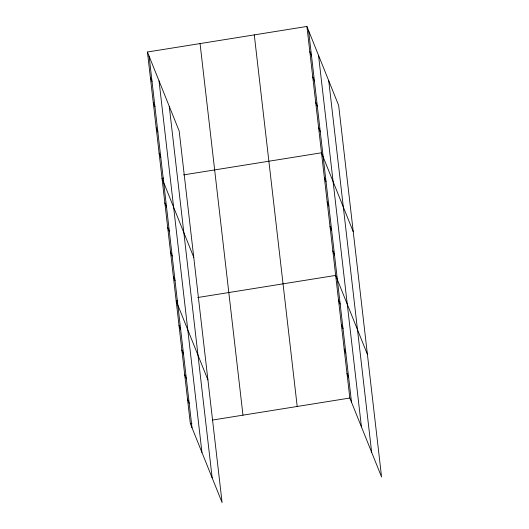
<?xml version="1.0" encoding="UTF-8"?>
<svg xmlns="http://www.w3.org/2000/svg" width="529" height="529" viewBox="0 0 529 529"><rect width="100%" height="100%" fill="white"/><g stroke="black" fill="none" stroke-linecap="round" stroke-linejoin="round"><path stroke-width="0.79" d="M147.426 52.014L179.166 130.967L222.087 502.55L190.347 423.597L147.426 52.014L306.913 26.45L338.653 105.403L381.574 476.986L349.834 398.033L306.913 26.45M163.613 178.101L162.019 178.352L193.759 257.306M183.55 174.901L321.506 152.788L353.246 231.742M177.777 300.723L176.183 300.975L207.923 379.928M197.714 297.523L335.67 275.411L367.41 354.364M190.347 423.597L191.941 423.339M212.671 420.019L349.834 398.033M309.835 51.716L311.515 55.895M312.751 76.983L314.431 81.162M315.668 102.249L317.347 106.428M318.59 127.522L320.27 131.701M324.343 177.314L326.023 181.487M327.173 201.833L328.853 206.012M330.003 226.359L331.683 230.538M332.84 250.885L334.52 255.064M338.5 299.93L340.18 304.109M341.337 324.456L343.017 328.635M344.167 348.981L345.847 353.16M347.004 373.507L348.684 377.686M150.348 77.287L152.028 81.459M153.265 102.553L154.944 106.732M156.181 127.82L157.86 131.999M159.103 153.086L160.783 157.265M164.85 202.878L166.529 207.057M167.686 227.404L169.366 231.583M170.517 251.93L172.196 256.102M173.353 276.449L175.033 280.628M179.014 325.5L180.693 329.679M181.85 350.026L183.53 354.205M184.681 374.552L186.36 378.724M187.511 399.071L189.19 403.25M328.734 80.725L371.656 452.308M318.518 55.307L361.433 426.883M308.592 30.629L351.514 402.205M254.284 34.888L297.205 406.47M200.061 43.583L242.976 415.159M169.247 106.296L212.162 477.872M159.024 80.871L201.946 452.454M149.105 56.193L192.027 427.776"/></g></svg>
